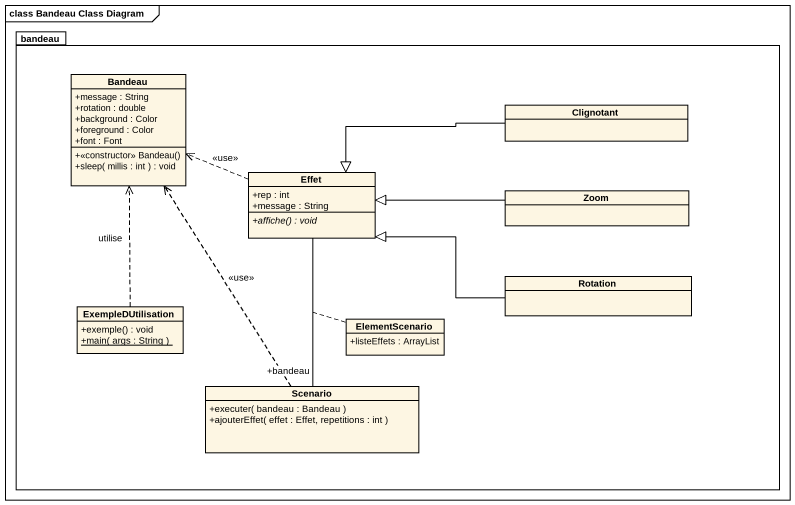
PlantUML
@startuml
mainframe class Bandeau Class Diagram
hide circle
hide empty members
skinparam classAttributeIconSize 0
package bandeau {
  class Bandeau {
    +message : String
    +rotation : double
    +background : Color
    +foreground : Color
    +font : Font
    +<<constructor>> Bandeau()
    +sleep( millis : int ) : void
  }
  class Clignotant
  class Effet {
    +rep : int
    +message : String
    {abstract} +affiche() : void
  }
  class Zoom
  class Rotation
  class ExempleDUtilisation {
    +exemple() : void
    {static} +main( args : String )
  }
  class ElementScenario {
    +listeEffets : ArrayList
  }
  class Scenario {
    +executer( bandeau : Bandeau )
    +ajouterEffet( effet : Effet, repetitions : int )
  }
}
Clignotant -left-|> Effet
Effet .left.> Bandeau : <<use>>
Zoom -left-|> Effet
Rotation -left-|> Effet
ExempleDUtilisation .up.> Bandeau : utilise
Scenario .up.> Bandeau : <<use>>
Scenario "+bandeau" -up- Effet
(Scenario, Effet) .. ElementScenario
@enduml
